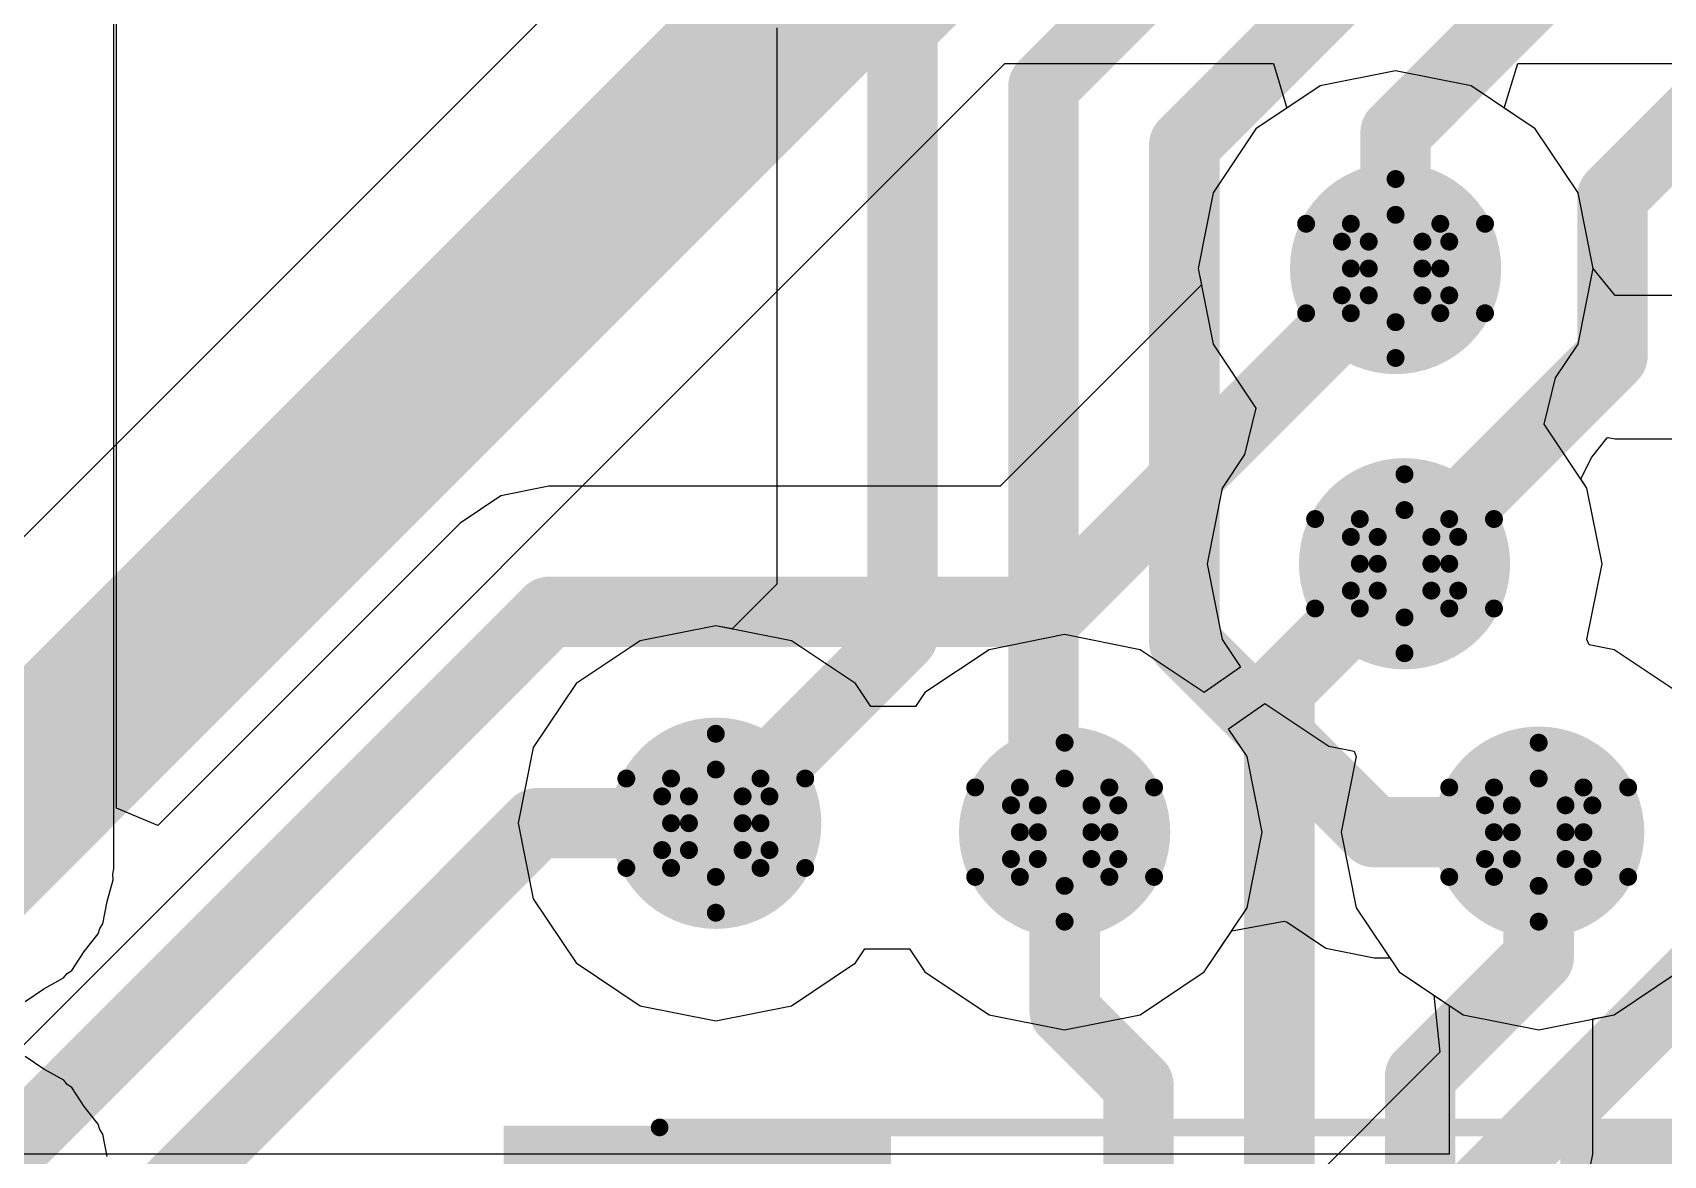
# Model space of a CAD drawing. Header units: millimetres. Extents: x 5 to 399, y 5 to 287.
# Drawn here: x 207.874 to 212.505, y 126.827 to 130.015 of the extents above; entities that cross this region are included whole.
import ezdxf

# ---------------------------------------------------------------- set-up
doc = ezdxf.new("R2010")
doc.units = ezdxf.units.MM
for name, color, linetype in [('BottomLayer', 5, 'Continuous'), ('DrillDrawing', 1, 'Continuous'), ('DrillGuide', 244, 'Continuous'), ('MidLayer1', 16, 'Continuous'), ('MidLayer2', 76, 'Continuous'), ('MultiLayer', 9, 'Continuous'), ('TopLayer', 1, 'Continuous'), ('TopOverlay', 2, 'Continuous'), ('TopPaste', 8, 'Continuous'), ('TopSolder', 216, 'Continuous'), ('ViaHoleLayer', 16, 'Continuous')]:
    doc.layers.add(name, color=color, linetype=linetype)

# ---------------------------------------------------------------- blocks, each defined once
blk = doc.blocks.new('1210_L_8')
at = {"layer": 'TopLayer'}
for points in [[(-1, -1.25), (-1, 1.25), (-2, -1.25), (-2, 1.25)], [(2, -1.25), (2, 1.25), (1, -1.25), (1, 1.25)]]:
    blk.add_solid(points, dxfattribs=at)
at = {"layer": 'TopOverlay', "const_width": 0.05}
for points in [[(-1.6073, 1.2954), (1.6076, 1.2954)], [(-1.6073, -1.2954), (-1.6073, 1.2954)], [(1.6076, -1.2954), (1.6076, 1.2954)], [(-1.6073, -1.2954), (1.6076, -1.2954)]]:
    blk.add_lwpolyline(points, dxfattribs=at)
at = {"layer": 'TopOverlay', "const_width": 0.025}
for points in [[(-1.6198, 1.2954, 1), (-1.5948, 1.2954, 1)], [(-1.6198, 1.2954, 1), (-1.5948, 1.2954, 1)], [(1.5951, 1.2954, 1), (1.6201, 1.2954, 1)], [(1.5951, 1.2954, 1), (1.6201, 1.2954, 1)], [(-1.6198, -1.2954, 1), (-1.5948, -1.2954, 1)], [(-1.6198, -1.2954, 1), (-1.5948, -1.2954, 1)], [(1.5951, -1.2954, 1), (1.6201, -1.2954, 1)], [(1.5951, -1.2954, 1), (1.6201, -1.2954, 1)]]:
    blk.add_lwpolyline(points, format="xyb", close=True, dxfattribs=at)
at = {"layer": 'TopPaste'}
for points in [[(-1, -1.25), (-1, 1.25), (-2, -1.25), (-2, 1.25)], [(2, -1.25), (2, 1.25), (1, -1.25), (1, 1.25)]]:
    blk.add_solid(points, dxfattribs=at)
at = {"layer": 'TopSolder'}
for points in [[(-0.95, -1.3), (-0.95, 1.3), (-2.05, -1.3), (-2.05, 1.3)], [(2.05, -1.3), (2.05, 1.3), (0.95, -1.3), (0.95, 1.3)]]:
    blk.add_solid(points, dxfattribs=at)

msp = doc.modelspace()

# ---------------------------------------------------------------- linework, layer by layer
at = {"layer": 'BottomLayer'}
for p, q in [((208.1048, 127.6407), (208.1048, 136.8772)), ((209.9879, 130.0278), (209.9879, 128.4484)), ((209.9879, 128.4484), (209.8612, 128.3217)), ((209.8144, 128.331), (209.5998, 128.2883)), ((209.8612, 128.3217), (209.8144, 128.331)), ((209.5998, 128.2883), (209.4179, 128.1667)), ((209.4179, 128.1667), (209.2963, 127.9848)), ((209.2963, 127.9848), (209.2536, 127.7702)), ((209.2536, 127.7702), (209.2963, 127.5556)), ((208.1018, 127.6253), (208.1048, 127.6407)), ((208.0863, 127.5477), (208.1036, 127.6098)), ((208.1036, 127.6098), (208.1018, 127.6253)), ((208.0738, 127.4846), (208.0863, 127.5477)), ((209.2963, 127.5556), (209.4179, 127.3737)), ((211.2794, 127.4648), (211.4284, 127.4919)), ((211.4284, 127.4919), (211.4366, 127.4889)), ((211.4366, 127.4889), (211.5471, 127.4151)), ((208.0211, 127.4058), (208.0608, 127.4565)), ((208.0608, 127.4565), (208.0651, 127.4716)), ((208.0651, 127.4716), (208.0738, 127.4846)), ((211.2015, 127.3483), (211.2794, 127.4648)), ((207.9854, 127.3523), (208.0211, 127.4058)), ((210.2109, 127.3737), (210.2377, 127.4138)), ((210.2377, 127.4138), (210.3647, 127.4138)), ((210.3647, 127.4138), (210.4085, 127.3483)), ((211.5471, 127.4151), (211.6837, 127.3879)), ((207.9723, 127.3436), (207.9854, 127.3523)), ((209.4179, 127.3737), (209.5998, 127.2521)), ((210.029, 127.2521), (210.2109, 127.3737)), ((210.4085, 127.3483), (210.5904, 127.2267)), ((211.0196, 127.2267), (211.2015, 127.3483)), ((211.6837, 127.3879), (211.7282, 127.3879)), ((211.7282, 127.3879), (211.7547, 127.3483)), ((211.7547, 127.3483), (211.8531, 127.2825)), ((207.9066, 127.2997), (207.9626, 127.3313)), ((207.9626, 127.3313), (207.9723, 127.3436)), ((207.853, 127.2639), (207.9066, 127.2997)), ((211.8531, 127.2825), (211.8705, 127.1202)), ((209.5998, 127.2521), (209.8144, 127.2094)), ((209.8144, 127.2094), (210.029, 127.2521)), ((210.5904, 127.2267), (210.805, 127.184)), ((210.805, 127.184), (211.0196, 127.2267)), ((211.8705, 127.1202), (209.5753, 124.8251)), ((207.9066, 127.0723), (207.853, 127.1081)), ((207.9627, 127.0407), (207.9066, 127.0723)), ((207.9723, 127.0284), (207.9627, 127.0407)), ((207.9854, 127.0197), (207.9723, 127.0284)), ((208.0211, 126.9661), (207.9854, 127.0197)), ((208.0608, 126.9155), (208.0211, 126.9661)), ((208.0651, 126.9004), (208.0608, 126.9155)), ((208.0738, 126.8874), (208.0651, 126.9004)), ((208.0863, 126.8242), (208.0738, 126.8874))]:
    msp.add_line(p, q, dxfattribs=at)
at = {"layer": 'BottomLayer', "const_width": 0.2}
for points in [[(210.3448, 130.0278), (211.7032, 131.3862)], [(210.7448, 129.8621), (211.8689, 130.9862)], [(211.1448, 129.6964), (212.0346, 130.5862)], [(211.7448, 129.7307), (212.2002, 130.1862)], [(210.3448, 128.3006), (210.3448, 130.0278)], [(210.7448, 127.805), (210.7448, 129.8621)], [(212.3608, 129.5504), (212.5966, 129.7862)], [(212.5966, 129.7862), (215.3795, 129.7862)], [(211.7448, 129.345), (211.7448, 129.7307)], [(211.1448, 128.2837), (211.1448, 129.6964)], [(212.3608, 129.0974), (212.3608, 129.5504)], [(211.7702, 128.5068), (212.3608, 129.0974)], [(209.8144, 127.7702), (210.3448, 128.3006)], [(211.1448, 128.2837), (211.6837, 127.7448)], [(210.7448, 127.805), (210.805, 127.7448)], [(211.6837, 127.7448), (212.1512, 127.7448)], [(209.7231, 124.4682), (212.7608, 127.5059)]]:
    msp.add_lwpolyline(points, dxfattribs=at)
at = {"layer": 'BottomLayer'}
for points, const_width in [([(210.2948, 130.0278, 1), (210.3948, 130.0278, 1)], 0.1), ([(210.2948, 130.0278, 1), (210.3948, 130.0278, 1)], 0.1), ([(210.6948, 129.8621, 1), (210.7948, 129.8621, 1)], 0.1), ([(210.6948, 129.8621, 1), (210.7948, 129.8621, 1)], 0.1), ([(212.5466, 129.7862, 1), (212.6466, 129.7862, 1)], 0.1), ([(212.5466, 129.7862, 1), (212.6466, 129.7862, 1)], 0.1), ([(211.6948, 129.7307, 1), (211.7948, 129.7307, 1)], 0.1), ([(211.6948, 129.7307, 1), (211.7948, 129.7307, 1)], 0.1), ([(211.0948, 129.6964, 1), (211.1948, 129.6964, 1)], 0.1), ([(211.0948, 129.6964, 1), (211.1948, 129.6964, 1)], 0.1), ([(211.5948, 129.345, 1), (211.8948, 129.345, 1)], 0.3), ([(212.3108, 129.5504, 1), (212.4108, 129.5504, 1)], 0.1), ([(212.3108, 129.5504, 1), (212.4108, 129.5504, 1)], 0.1), ([(211.6948, 129.345, 1), (211.7948, 129.345, 1)], 0.1), ([(212.3108, 129.0974, 1), (212.4108, 129.0974, 1)], 0.1), ([(212.3108, 129.0974, 1), (212.4108, 129.0974, 1)], 0.1), ([(211.6202, 128.5068, 1), (211.9202, 128.5068, 1)], 0.3), ([(211.7202, 128.5068, 1), (211.8202, 128.5068, 1)], 0.1), ([(210.2948, 128.3006, 1), (210.3948, 128.3006, 1)], 0.1), ([(210.2948, 128.3006, 1), (210.3948, 128.3006, 1)], 0.1), ([(211.0948, 128.2837, 1), (211.1948, 128.2837, 1)], 0.1), ([(211.0948, 128.2837, 1), (211.1948, 128.2837, 1)], 0.1), ([(209.6644, 127.7702, 1), (209.9644, 127.7702, 1)], 0.3), ([(210.655, 127.7448, 1), (210.955, 127.7448, 1)], 0.3), ([(212.0012, 127.7448, 1), (212.3012, 127.7448, 1)], 0.3), ([(210.6948, 127.805, 1), (210.7948, 127.805, 1)], 0.1), ([(210.6948, 127.805, 1), (210.7948, 127.805, 1)], 0.1), ([(209.7644, 127.7702, 1), (209.8644, 127.7702, 1)], 0.1), ([(210.755, 127.7448, 1), (210.855, 127.7448, 1)], 0.1), ([(211.6337, 127.7448, 1), (211.7337, 127.7448, 1)], 0.1), ([(211.6337, 127.7448, 1), (211.7337, 127.7448, 1)], 0.1), ([(212.1012, 127.7448, 1), (212.2012, 127.7448, 1)], 0.1)]:
    msp.add_lwpolyline(points, format="xyb", close=True, dxfattribs=dict(at, const_width=const_width))
at = {"layer": 'DrillDrawing', "const_width": 0.0508}
for points in [[(211.6178, 129.472), (211.7448, 129.599)], [(211.7448, 129.599), (211.8718, 129.472)], [(211.4908, 129.472), (211.6178, 129.345)], [(211.4908, 129.472), (211.6178, 129.472)], [(211.6686, 129.4212), (211.7448, 129.4974)], [(211.7448, 129.4974), (211.821, 129.4212)], [(211.8718, 129.472), (211.9988, 129.472)], [(211.8718, 129.345), (211.9988, 129.472)], [(211.5924, 129.4212), (211.6686, 129.345)], [(211.5924, 129.4212), (211.6686, 129.4212)], [(211.821, 129.4212), (211.8972, 129.4212)], [(211.821, 129.345), (211.8972, 129.4212)], [(211.4908, 129.218), (211.6178, 129.345)], [(211.5924, 129.2688), (211.6686, 129.345)], [(211.821, 129.345), (211.8972, 129.2688)], [(211.8718, 129.345), (211.9988, 129.218)], [(211.5924, 129.2688), (211.6686, 129.2688)], [(211.6686, 129.2688), (211.7448, 129.1926)], [(211.7448, 129.1926), (211.821, 129.2688)], [(211.821, 129.2688), (211.8972, 129.2688)], [(211.4908, 129.218), (211.6178, 129.218)], [(211.6178, 129.218), (211.7448, 129.091)], [(211.7448, 129.091), (211.8718, 129.218)], [(211.8718, 129.218), (211.9988, 129.218)], [(211.6432, 128.6338), (211.7702, 128.7608)], [(211.7702, 128.7608), (211.8972, 128.6338)], [(211.5162, 128.6338), (211.6432, 128.5068)], [(211.5162, 128.6338), (211.6432, 128.6338)], [(211.694, 128.583), (211.7702, 128.6592)], [(211.7702, 128.6592), (211.8464, 128.583)], [(211.8972, 128.6338), (212.0242, 128.6338)], [(211.8972, 128.5068), (212.0242, 128.6338)], [(211.6178, 128.583), (211.694, 128.5068)], [(211.6178, 128.583), (211.694, 128.583)], [(211.8464, 128.583), (211.9226, 128.583)], [(211.8464, 128.5068), (211.9226, 128.583)], [(211.5162, 128.3798), (211.6432, 128.5068)], [(211.6178, 128.4306), (211.694, 128.5068)], [(211.8464, 128.5068), (211.9226, 128.4306)], [(211.8972, 128.5068), (212.0242, 128.3798)], [(211.6178, 128.4306), (211.694, 128.4306)], [(211.694, 128.4306), (211.7702, 128.3544)], [(211.7702, 128.3544), (211.8464, 128.4306)], [(211.8464, 128.4306), (211.9226, 128.4306)], [(211.5162, 128.3798), (211.6432, 128.3798)], [(211.6432, 128.3798), (211.7702, 128.2528)], [(211.7702, 128.2528), (211.8972, 128.3798)], [(211.8972, 128.3798), (212.0242, 128.3798)], [(209.6874, 127.8972), (209.8144, 128.0242)], [(209.8144, 128.0242), (209.9414, 127.8972)], [(210.678, 127.8718), (210.805, 127.9988)], [(210.805, 127.9988), (210.932, 127.8718)], [(212.0242, 127.8718), (212.1512, 127.9988)], [(212.1512, 127.9988), (212.2782, 127.8718)], [(209.5604, 127.8972), (209.6874, 127.7702)], [(209.5604, 127.8972), (209.6874, 127.8972)], [(209.7382, 127.8464), (209.8144, 127.9226)], [(209.8144, 127.9226), (209.8906, 127.8464)], [(209.9414, 127.8972), (210.0684, 127.8972)], [(209.9414, 127.7702), (210.0684, 127.8972)], [(210.7288, 127.821), (210.805, 127.8972)], [(210.805, 127.8972), (210.8812, 127.821)], [(212.075, 127.821), (212.1512, 127.8972)], [(212.1512, 127.8972), (212.2274, 127.821)], [(209.662, 127.8464), (209.7382, 127.7702)], [(209.662, 127.8464), (209.7382, 127.8464)], [(209.8906, 127.8464), (209.9668, 127.8464)], [(209.8906, 127.7702), (209.9668, 127.8464)], [(210.551, 127.8718), (210.678, 127.7448)], [(210.551, 127.8718), (210.678, 127.8718)], [(210.932, 127.8718), (211.059, 127.8718)], [(210.932, 127.7448), (211.059, 127.8718)], [(211.8972, 127.8718), (212.0242, 127.7448)], [(211.8972, 127.8718), (212.0242, 127.8718)], [(212.2782, 127.8718), (212.4052, 127.8718)], [(212.2782, 127.7448), (212.4052, 127.8718)], [(210.6526, 127.821), (210.7288, 127.7448)], [(210.6526, 127.821), (210.7288, 127.821)], [(210.8812, 127.821), (210.9574, 127.821)], [(210.8812, 127.7448), (210.9574, 127.821)], [(211.9988, 127.821), (212.075, 127.7448)], [(211.9988, 127.821), (212.075, 127.821)], [(212.2274, 127.821), (212.3036, 127.821)], [(212.2274, 127.7448), (212.3036, 127.821)], [(209.5604, 127.6432), (209.6874, 127.7702)], [(209.662, 127.694), (209.7382, 127.7702)], [(209.8906, 127.7702), (209.9668, 127.694)], [(209.9414, 127.7702), (210.0684, 127.6432)], [(210.551, 127.6178), (210.678, 127.7448)], [(210.6526, 127.6686), (210.7288, 127.7448)], [(210.8812, 127.7448), (210.9574, 127.6686)], [(210.932, 127.7448), (211.059, 127.6178)], [(211.8972, 127.6178), (212.0242, 127.7448)], [(211.9988, 127.6686), (212.075, 127.7448)], [(212.2274, 127.7448), (212.3036, 127.6686)], [(212.2782, 127.7448), (212.4052, 127.6178)], [(209.662, 127.694), (209.7382, 127.694)], [(209.7382, 127.694), (209.8144, 127.6178)], [(209.8144, 127.6178), (209.8906, 127.694)], [(209.8906, 127.694), (209.9668, 127.694)], [(210.6526, 127.6686), (210.7288, 127.6686)], [(210.7288, 127.6686), (210.805, 127.5924)], [(210.805, 127.5924), (210.8812, 127.6686)], [(210.8812, 127.6686), (210.9574, 127.6686)], [(211.9988, 127.6686), (212.075, 127.6686)], [(212.075, 127.6686), (212.1512, 127.5924)], [(212.1512, 127.5924), (212.2274, 127.6686)], [(212.2274, 127.6686), (212.3036, 127.6686)], [(209.5604, 127.6432), (209.6874, 127.6432)], [(209.6874, 127.6432), (209.8144, 127.5162)], [(209.8144, 127.5162), (209.9414, 127.6432)], [(209.9414, 127.6432), (210.0684, 127.6432)], [(210.551, 127.6178), (210.678, 127.6178)], [(210.678, 127.6178), (210.805, 127.4908)], [(210.805, 127.4908), (210.932, 127.6178)], [(210.932, 127.6178), (211.059, 127.6178)], [(211.8972, 127.6178), (212.0242, 127.6178)], [(212.0242, 127.6178), (212.1512, 127.4908)], [(212.1512, 127.4908), (212.2782, 127.6178)], [(212.2782, 127.6178), (212.4052, 127.6178)]]:
    msp.add_lwpolyline(points, dxfattribs=at)
at = {"layer": 'DrillDrawing', "const_width": 0.0254}
for points in [[(211.7321, 129.599, 1), (211.7575, 129.599, 1)], [(211.7321, 129.599, 1), (211.7575, 129.599, 1)], [(211.4781, 129.472, 1), (211.5035, 129.472, 1)], [(211.4781, 129.472, 1), (211.5035, 129.472, 1)], [(211.6051, 129.472, 1), (211.6305, 129.472, 1)], [(211.6051, 129.472, 1), (211.6305, 129.472, 1)], [(211.7321, 129.4974, 1), (211.7575, 129.4974, 1)], [(211.7321, 129.4974, 1), (211.7575, 129.4974, 1)], [(211.8591, 129.472, 1), (211.8845, 129.472, 1)], [(211.8591, 129.472, 1), (211.8845, 129.472, 1)], [(211.9861, 129.472, 1), (212.0115, 129.472, 1)], [(211.9861, 129.472, 1), (212.0115, 129.472, 1)], [(211.5797, 129.4212, 1), (211.6051, 129.4212, 1)], [(211.5797, 129.4212, 1), (211.6051, 129.4212, 1)], [(211.6559, 129.4212, 1), (211.6813, 129.4212, 1)], [(211.6559, 129.4212, 1), (211.6813, 129.4212, 1)], [(211.8083, 129.4212, 1), (211.8337, 129.4212, 1)], [(211.8083, 129.4212, 1), (211.8337, 129.4212, 1)], [(211.8845, 129.4212, 1), (211.9099, 129.4212, 1)], [(211.8845, 129.4212, 1), (211.9099, 129.4212, 1)], [(211.6051, 129.345, 1), (211.6305, 129.345, 1)], [(211.6051, 129.345, 1), (211.6305, 129.345, 1)], [(211.6559, 129.345, 1), (211.6813, 129.345, 1)], [(211.6559, 129.345, 1), (211.6813, 129.345, 1)], [(211.8083, 129.345, 1), (211.8337, 129.345, 1)], [(211.8083, 129.345, 1), (211.8337, 129.345, 1)], [(211.8591, 129.345, 1), (211.8845, 129.345, 1)], [(211.8591, 129.345, 1), (211.8845, 129.345, 1)], [(211.5797, 129.2688, 1), (211.6051, 129.2688, 1)], [(211.5797, 129.2688, 1), (211.6051, 129.2688, 1)], [(211.6559, 129.2688, 1), (211.6813, 129.2688, 1)], [(211.6559, 129.2688, 1), (211.6813, 129.2688, 1)], [(211.8083, 129.2688, 1), (211.8337, 129.2688, 1)], [(211.8083, 129.2688, 1), (211.8337, 129.2688, 1)], [(211.8845, 129.2688, 1), (211.9099, 129.2688, 1)], [(211.8845, 129.2688, 1), (211.9099, 129.2688, 1)], [(211.4781, 129.218, 1), (211.5035, 129.218, 1)], [(211.4781, 129.218, 1), (211.5035, 129.218, 1)], [(211.6051, 129.218, 1), (211.6305, 129.218, 1)], [(211.6051, 129.218, 1), (211.6305, 129.218, 1)], [(211.7321, 129.1926, 1), (211.7575, 129.1926, 1)], [(211.7321, 129.1926, 1), (211.7575, 129.1926, 1)], [(211.8591, 129.218, 1), (211.8845, 129.218, 1)], [(211.8591, 129.218, 1), (211.8845, 129.218, 1)], [(211.9861, 129.218, 1), (212.0115, 129.218, 1)], [(211.9861, 129.218, 1), (212.0115, 129.218, 1)], [(211.7321, 129.091, 1), (211.7575, 129.091, 1)], [(211.7321, 129.091, 1), (211.7575, 129.091, 1)], [(211.7575, 128.7608, 1), (211.7829, 128.7608, 1)], [(211.7575, 128.7608, 1), (211.7829, 128.7608, 1)], [(211.5035, 128.6338, 1), (211.5289, 128.6338, 1)], [(211.5035, 128.6338, 1), (211.5289, 128.6338, 1)], [(211.6305, 128.6338, 1), (211.6559, 128.6338, 1)], [(211.6305, 128.6338, 1), (211.6559, 128.6338, 1)], [(211.7575, 128.6592, 1), (211.7829, 128.6592, 1)], [(211.7575, 128.6592, 1), (211.7829, 128.6592, 1)], [(211.8845, 128.6338, 1), (211.9099, 128.6338, 1)], [(211.8845, 128.6338, 1), (211.9099, 128.6338, 1)], [(212.0115, 128.6338, 1), (212.0369, 128.6338, 1)], [(212.0115, 128.6338, 1), (212.0369, 128.6338, 1)], [(211.6051, 128.583, 1), (211.6305, 128.583, 1)], [(211.6051, 128.583, 1), (211.6305, 128.583, 1)], [(211.6813, 128.583, 1), (211.7067, 128.583, 1)], [(211.6813, 128.583, 1), (211.7067, 128.583, 1)], [(211.8337, 128.583, 1), (211.8591, 128.583, 1)], [(211.8337, 128.583, 1), (211.8591, 128.583, 1)], [(211.9099, 128.583, 1), (211.9353, 128.583, 1)], [(211.9099, 128.583, 1), (211.9353, 128.583, 1)], [(211.6305, 128.5068, 1), (211.6559, 128.5068, 1)], [(211.6305, 128.5068, 1), (211.6559, 128.5068, 1)], [(211.6813, 128.5068, 1), (211.7067, 128.5068, 1)], [(211.6813, 128.5068, 1), (211.7067, 128.5068, 1)], [(211.8337, 128.5068, 1), (211.8591, 128.5068, 1)], [(211.8337, 128.5068, 1), (211.8591, 128.5068, 1)], [(211.8845, 128.5068, 1), (211.9099, 128.5068, 1)], [(211.8845, 128.5068, 1), (211.9099, 128.5068, 1)], [(211.6051, 128.4306, 1), (211.6305, 128.4306, 1)], [(211.6051, 128.4306, 1), (211.6305, 128.4306, 1)], [(211.6813, 128.4306, 1), (211.7067, 128.4306, 1)], [(211.6813, 128.4306, 1), (211.7067, 128.4306, 1)], [(211.8337, 128.4306, 1), (211.8591, 128.4306, 1)], [(211.8337, 128.4306, 1), (211.8591, 128.4306, 1)], [(211.9099, 128.4306, 1), (211.9353, 128.4306, 1)], [(211.9099, 128.4306, 1), (211.9353, 128.4306, 1)], [(211.5035, 128.3798, 1), (211.5289, 128.3798, 1)], [(211.5035, 128.3798, 1), (211.5289, 128.3798, 1)], [(211.6305, 128.3798, 1), (211.6559, 128.3798, 1)], [(211.6305, 128.3798, 1), (211.6559, 128.3798, 1)], [(211.7575, 128.3544, 1), (211.7829, 128.3544, 1)], [(211.7575, 128.3544, 1), (211.7829, 128.3544, 1)], [(211.8845, 128.3798, 1), (211.9099, 128.3798, 1)], [(211.8845, 128.3798, 1), (211.9099, 128.3798, 1)], [(212.0115, 128.3798, 1), (212.0369, 128.3798, 1)], [(212.0115, 128.3798, 1), (212.0369, 128.3798, 1)], [(211.7575, 128.2528, 1), (211.7829, 128.2528, 1)], [(211.7575, 128.2528, 1), (211.7829, 128.2528, 1)], [(209.8017, 128.0242, 1), (209.8271, 128.0242, 1)], [(209.8017, 128.0242, 1), (209.8271, 128.0242, 1)], [(210.7923, 127.9988, 1), (210.8177, 127.9988, 1)], [(210.7923, 127.9988, 1), (210.8177, 127.9988, 1)], [(212.1385, 127.9988, 1), (212.1639, 127.9988, 1)], [(212.1385, 127.9988, 1), (212.1639, 127.9988, 1)], [(209.5477, 127.8972, 1), (209.5731, 127.8972, 1)], [(209.5477, 127.8972, 1), (209.5731, 127.8972, 1)], [(209.6747, 127.8972, 1), (209.7001, 127.8972, 1)], [(209.6747, 127.8972, 1), (209.7001, 127.8972, 1)], [(209.8017, 127.9226, 1), (209.8271, 127.9226, 1)], [(209.8017, 127.9226, 1), (209.8271, 127.9226, 1)], [(209.9287, 127.8972, 1), (209.9541, 127.8972, 1)], [(209.9287, 127.8972, 1), (209.9541, 127.8972, 1)], [(210.0557, 127.8972, 1), (210.0811, 127.8972, 1)], [(210.0557, 127.8972, 1), (210.0811, 127.8972, 1)], [(210.7923, 127.8972, 1), (210.8177, 127.8972, 1)], [(210.7923, 127.8972, 1), (210.8177, 127.8972, 1)], [(212.1385, 127.8972, 1), (212.1639, 127.8972, 1)], [(212.1385, 127.8972, 1), (212.1639, 127.8972, 1)], [(209.6493, 127.8464, 1), (209.6747, 127.8464, 1)], [(209.6493, 127.8464, 1), (209.6747, 127.8464, 1)], [(209.7255, 127.8464, 1), (209.7509, 127.8464, 1)], [(209.7255, 127.8464, 1), (209.7509, 127.8464, 1)], [(209.8779, 127.8464, 1), (209.9033, 127.8464, 1)], [(209.8779, 127.8464, 1), (209.9033, 127.8464, 1)], [(209.9541, 127.8464, 1), (209.9795, 127.8464, 1)], [(209.9541, 127.8464, 1), (209.9795, 127.8464, 1)], [(210.5383, 127.8718, 1), (210.5637, 127.8718, 1)], [(210.5383, 127.8718, 1), (210.5637, 127.8718, 1)], [(210.6653, 127.8718, 1), (210.6907, 127.8718, 1)], [(210.6653, 127.8718, 1), (210.6907, 127.8718, 1)], [(210.9193, 127.8718, 1), (210.9447, 127.8718, 1)], [(210.9193, 127.8718, 1), (210.9447, 127.8718, 1)], [(211.0463, 127.8718, 1), (211.0717, 127.8718, 1)], [(211.0463, 127.8718, 1), (211.0717, 127.8718, 1)], [(211.8845, 127.8718, 1), (211.9099, 127.8718, 1)], [(211.8845, 127.8718, 1), (211.9099, 127.8718, 1)], [(212.0115, 127.8718, 1), (212.0369, 127.8718, 1)], [(212.0115, 127.8718, 1), (212.0369, 127.8718, 1)], [(212.2655, 127.8718, 1), (212.2909, 127.8718, 1)], [(212.2655, 127.8718, 1), (212.2909, 127.8718, 1)], [(212.3925, 127.8718, 1), (212.4179, 127.8718, 1)], [(212.3925, 127.8718, 1), (212.4179, 127.8718, 1)], [(210.6399, 127.821, 1), (210.6653, 127.821, 1)], [(210.6399, 127.821, 1), (210.6653, 127.821, 1)], [(210.7161, 127.821, 1), (210.7415, 127.821, 1)], [(210.7161, 127.821, 1), (210.7415, 127.821, 1)], [(210.8685, 127.821, 1), (210.8939, 127.821, 1)], [(210.8685, 127.821, 1), (210.8939, 127.821, 1)], [(210.9447, 127.821, 1), (210.9701, 127.821, 1)], [(210.9447, 127.821, 1), (210.9701, 127.821, 1)], [(211.9861, 127.821, 1), (212.0115, 127.821, 1)], [(211.9861, 127.821, 1), (212.0115, 127.821, 1)], [(212.0623, 127.821, 1), (212.0877, 127.821, 1)], [(212.0623, 127.821, 1), (212.0877, 127.821, 1)], [(212.2147, 127.821, 1), (212.2401, 127.821, 1)], [(212.2147, 127.821, 1), (212.2401, 127.821, 1)], [(212.2909, 127.821, 1), (212.3163, 127.821, 1)], [(212.2909, 127.821, 1), (212.3163, 127.821, 1)], [(209.6747, 127.7702, 1), (209.7001, 127.7702, 1)], [(209.6747, 127.7702, 1), (209.7001, 127.7702, 1)], [(209.7255, 127.7702, 1), (209.7509, 127.7702, 1)], [(209.7255, 127.7702, 1), (209.7509, 127.7702, 1)], [(209.8779, 127.7702, 1), (209.9033, 127.7702, 1)], [(209.8779, 127.7702, 1), (209.9033, 127.7702, 1)], [(209.9287, 127.7702, 1), (209.9541, 127.7702, 1)], [(209.9287, 127.7702, 1), (209.9541, 127.7702, 1)], [(210.6653, 127.7448, 1), (210.6907, 127.7448, 1)], [(210.6653, 127.7448, 1), (210.6907, 127.7448, 1)], [(210.7161, 127.7448, 1), (210.7415, 127.7448, 1)], [(210.7161, 127.7448, 1), (210.7415, 127.7448, 1)], [(210.8685, 127.7448, 1), (210.8939, 127.7448, 1)], [(210.8685, 127.7448, 1), (210.8939, 127.7448, 1)], [(210.9193, 127.7448, 1), (210.9447, 127.7448, 1)], [(210.9193, 127.7448, 1), (210.9447, 127.7448, 1)], [(212.0115, 127.7448, 1), (212.0369, 127.7448, 1)], [(212.0115, 127.7448, 1), (212.0369, 127.7448, 1)], [(212.0623, 127.7448, 1), (212.0877, 127.7448, 1)], [(212.0623, 127.7448, 1), (212.0877, 127.7448, 1)], [(212.2147, 127.7448, 1), (212.2401, 127.7448, 1)], [(212.2147, 127.7448, 1), (212.2401, 127.7448, 1)], [(212.2655, 127.7448, 1), (212.2909, 127.7448, 1)], [(212.2655, 127.7448, 1), (212.2909, 127.7448, 1)], [(209.6493, 127.694, 1), (209.6747, 127.694, 1)], [(209.6493, 127.694, 1), (209.6747, 127.694, 1)], [(209.7255, 127.694, 1), (209.7509, 127.694, 1)], [(209.7255, 127.694, 1), (209.7509, 127.694, 1)], [(209.8779, 127.694, 1), (209.9033, 127.694, 1)], [(209.8779, 127.694, 1), (209.9033, 127.694, 1)], [(209.9541, 127.694, 1), (209.9795, 127.694, 1)], [(209.9541, 127.694, 1), (209.9795, 127.694, 1)], [(210.6399, 127.6686, 1), (210.6653, 127.6686, 1)], [(210.6399, 127.6686, 1), (210.6653, 127.6686, 1)], [(210.7161, 127.6686, 1), (210.7415, 127.6686, 1)], [(210.7161, 127.6686, 1), (210.7415, 127.6686, 1)], [(210.8685, 127.6686, 1), (210.8939, 127.6686, 1)], [(210.8685, 127.6686, 1), (210.8939, 127.6686, 1)], [(210.9447, 127.6686, 1), (210.9701, 127.6686, 1)], [(210.9447, 127.6686, 1), (210.9701, 127.6686, 1)], [(211.9861, 127.6686, 1), (212.0115, 127.6686, 1)], [(211.9861, 127.6686, 1), (212.0115, 127.6686, 1)], [(212.0623, 127.6686, 1), (212.0877, 127.6686, 1)], [(212.0623, 127.6686, 1), (212.0877, 127.6686, 1)], [(212.2147, 127.6686, 1), (212.2401, 127.6686, 1)], [(212.2147, 127.6686, 1), (212.2401, 127.6686, 1)], [(212.2909, 127.6686, 1), (212.3163, 127.6686, 1)], [(212.2909, 127.6686, 1), (212.3163, 127.6686, 1)], [(209.5477, 127.6432, 1), (209.5731, 127.6432, 1)], [(209.5477, 127.6432, 1), (209.5731, 127.6432, 1)], [(209.6747, 127.6432, 1), (209.7001, 127.6432, 1)], [(209.6747, 127.6432, 1), (209.7001, 127.6432, 1)], [(209.8017, 127.6178, 1), (209.8271, 127.6178, 1)], [(209.8017, 127.6178, 1), (209.8271, 127.6178, 1)], [(209.9287, 127.6432, 1), (209.9541, 127.6432, 1)], [(209.9287, 127.6432, 1), (209.9541, 127.6432, 1)], [(210.0557, 127.6432, 1), (210.0811, 127.6432, 1)], [(210.0557, 127.6432, 1), (210.0811, 127.6432, 1)], [(210.5383, 127.6178, 1), (210.5637, 127.6178, 1)], [(210.5383, 127.6178, 1), (210.5637, 127.6178, 1)], [(210.6653, 127.6178, 1), (210.6907, 127.6178, 1)], [(210.6653, 127.6178, 1), (210.6907, 127.6178, 1)], [(210.9193, 127.6178, 1), (210.9447, 127.6178, 1)], [(210.9193, 127.6178, 1), (210.9447, 127.6178, 1)], [(211.0463, 127.6178, 1), (211.0717, 127.6178, 1)], [(211.0463, 127.6178, 1), (211.0717, 127.6178, 1)], [(211.8845, 127.6178, 1), (211.9099, 127.6178, 1)], [(211.8845, 127.6178, 1), (211.9099, 127.6178, 1)], [(212.0115, 127.6178, 1), (212.0369, 127.6178, 1)], [(212.0115, 127.6178, 1), (212.0369, 127.6178, 1)], [(212.2655, 127.6178, 1), (212.2909, 127.6178, 1)], [(212.2655, 127.6178, 1), (212.2909, 127.6178, 1)], [(212.3925, 127.6178, 1), (212.4179, 127.6178, 1)], [(212.3925, 127.6178, 1), (212.4179, 127.6178, 1)], [(210.7923, 127.5924, 1), (210.8177, 127.5924, 1)], [(210.7923, 127.5924, 1), (210.8177, 127.5924, 1)], [(212.1385, 127.5924, 1), (212.1639, 127.5924, 1)], [(212.1385, 127.5924, 1), (212.1639, 127.5924, 1)], [(209.8017, 127.5162, 1), (209.8271, 127.5162, 1)], [(209.8017, 127.5162, 1), (209.8271, 127.5162, 1)], [(210.7923, 127.4908, 1), (210.8177, 127.4908, 1)], [(210.7923, 127.4908, 1), (210.8177, 127.4908, 1)], [(212.1385, 127.4908, 1), (212.1639, 127.4908, 1)], [(212.1385, 127.4908, 1), (212.1639, 127.4908, 1)]]:
    msp.add_lwpolyline(points, format="xyb", close=True, dxfattribs=at)
at = {"layer": 'DrillGuide', "const_width": 0.125}
for points in [[(211.6823, 129.345, 1), (211.8073, 129.345, 1)], [(211.7077, 128.5068, 1), (211.8327, 128.5068, 1)], [(209.7519, 127.7702, 1), (209.8769, 127.7702, 1)], [(210.7425, 127.7448, 1), (210.8675, 127.7448, 1)], [(212.0887, 127.7448, 1), (212.2137, 127.7448, 1)]]:
    msp.add_lwpolyline(points, format="xyb", close=True, dxfattribs=at)
at = {"layer": 'MidLayer1'}
for p, q in [((211.7448, 129.9058), (211.5302, 129.8631)), ((211.9594, 129.8631), (211.7448, 129.9058)), ((211.5302, 129.8631), (211.3483, 129.7415)), ((212.1413, 129.7415), (211.9594, 129.8631)), ((211.3483, 129.7415), (211.2267, 129.5596)), ((212.2629, 129.5596), (212.1413, 129.7415)), ((211.2267, 129.5596), (211.184, 129.345)), ((212.3056, 129.345), (212.2629, 129.5596)), ((211.184, 129.345), (211.2267, 129.1304)), ((212.3681, 129.2688), (212.3056, 129.345)), ((213.1027, 129.2688), (212.3681, 129.2688)), ((211.2267, 129.1304), (211.3483, 128.9485)), ((211.3483, 128.9485), (211.3161, 128.8172)), ((212.3017, 128.8098), (212.3453, 128.8646)), ((212.3453, 128.8646), (212.3483, 128.8649)), ((212.3483, 128.8649), (212.3681, 128.861)), ((212.3681, 128.861), (213.1027, 128.861)), ((211.3161, 128.8172), (211.2521, 128.7214)), ((212.2708, 128.7476), (212.3017, 128.8098)), ((212.2883, 128.7214), (212.2708, 128.7476)), ((211.2521, 128.7214), (211.2094, 128.5068)), ((212.331, 128.5068), (212.2883, 128.7214)), ((211.2094, 128.5068), (211.2521, 128.2922)), ((212.2883, 128.2922), (212.331, 128.5068)), ((209.8144, 128.331), (209.5998, 128.2883)), ((210.029, 128.2883), (209.8144, 128.331)), ((209.5998, 128.2883), (209.4179, 128.1667)), ((210.2109, 128.1667), (210.029, 128.2883)), ((210.805, 128.3056), (210.5904, 128.2629)), ((211.0196, 128.2629), (210.805, 128.3056)), ((211.2521, 128.2922), (211.3037, 128.215)), ((212.2946, 128.2771), (212.2883, 128.2922)), ((212.3658, 128.2629), (212.2946, 128.2771)), ((210.5904, 128.2629), (210.4085, 128.1413)), ((211.2015, 128.1413), (211.0196, 128.2629)), ((212.5477, 128.1413), (212.3658, 128.2629)), ((211.3047, 128.2135), (211.2015, 128.1413)), ((211.3037, 128.215), (211.3047, 128.2135)), ((209.4179, 128.1667), (209.2963, 127.9848)), ((210.2547, 128.1012), (210.2109, 128.1667)), ((210.4085, 128.1413), (210.3817, 128.1012)), ((210.3817, 128.1012), (210.2547, 128.1012)), ((211.2705, 128.0381), (211.3737, 128.1103)), ((211.3737, 128.1103), (211.5556, 127.9887)), ((211.2715, 128.0366), (211.2705, 128.0381)), ((211.3231, 127.9594), (211.2715, 128.0366)), ((209.2963, 127.9848), (209.2536, 127.7702)), ((211.3658, 127.7448), (211.3231, 127.9594)), ((211.5556, 127.9887), (211.6268, 127.9745)), ((211.6331, 127.9594), (211.5904, 127.7448)), ((211.6268, 127.9745), (211.6331, 127.9594)), ((209.2536, 127.7702), (209.2963, 127.5556)), ((211.3231, 127.5302), (211.3658, 127.7448)), ((211.5904, 127.7448), (211.6331, 127.5302)), ((209.2963, 127.5556), (209.4179, 127.3737)), ((211.2015, 127.3483), (211.3231, 127.5302)), ((211.6331, 127.5302), (211.7547, 127.3483)), ((210.2109, 127.3737), (210.2377, 127.4138)), ((210.2377, 127.4138), (210.3647, 127.4138)), ((210.3647, 127.4138), (210.4085, 127.3483)), ((209.4179, 127.3737), (209.5998, 127.2521)), ((210.029, 127.2521), (210.2109, 127.3737)), ((210.4085, 127.3483), (210.5904, 127.2267)), ((211.0196, 127.2267), (211.2015, 127.3483)), ((211.7547, 127.3483), (211.8972, 127.253)), ((212.3658, 127.2267), (212.5477, 127.3483)), ((209.5998, 127.2521), (209.8144, 127.2094)), ((209.8144, 127.2094), (210.029, 127.2521)), ((210.5904, 127.2267), (210.805, 127.184)), ((210.805, 127.184), (211.0196, 127.2267)), ((211.8972, 127.253), (211.8972, 126.8304)), ((212.305, 127.2146), (212.3658, 127.2267)), ((212.305, 126.8304), (212.305, 127.2146)), ((211.8972, 126.8304), (207.7568, 126.8304)), ((212.274, 126.6743), (212.305, 126.8304))]:
    msp.add_line(p, q, dxfattribs=at)
at = {"layer": 'MidLayer1', "const_width": 0.3}
for points in [[(211.5948, 129.345, 1), (211.8948, 129.345, 1)], [(211.6202, 128.5068, 1), (211.9202, 128.5068, 1)], [(209.6644, 127.7702, 1), (209.9644, 127.7702, 1)], [(210.655, 127.7448, 1), (210.955, 127.7448, 1)], [(212.0012, 127.7448, 1), (212.3012, 127.7448, 1)]]:
    msp.add_lwpolyline(points, format="xyb", close=True, dxfattribs=at)
at = {"layer": 'MidLayer2'}
for p, q in [((210.0635, 130.7977), (206.9424, 127.6766)), ((207.7255, 127.0177), (210.6352, 129.9274)), ((210.6352, 129.9274), (211.3979, 129.9274)), ((211.3979, 129.9274), (211.4364, 129.8004)), ((212.0532, 129.8004), (212.0917, 129.9274)), ((212.0917, 129.9274), (214.4956, 129.9274)), ((211.4364, 129.8004), (211.3483, 129.7415)), ((212.1413, 129.7415), (212.0532, 129.8004)), ((211.3483, 129.7415), (211.2267, 129.5596)), ((212.2629, 129.5596), (212.1413, 129.7415)), ((211.2267, 129.5596), (211.184, 129.345)), ((212.3056, 129.345), (212.2629, 129.5596)), ((211.184, 129.345), (211.2267, 129.1304)), ((212.2629, 129.1304), (212.3056, 129.345)), ((211.2267, 129.1304), (211.3483, 128.9485)), ((212.1989, 129.0346), (212.2629, 129.1304)), ((212.1667, 128.9033), (212.1989, 129.0346)), ((211.3483, 128.9485), (211.3161, 128.8172)), ((212.2883, 128.7214), (212.1667, 128.9033)), ((211.3161, 128.8172), (211.2521, 128.7214)), ((211.2521, 128.7214), (211.2094, 128.5068)), ((212.331, 128.5068), (212.2883, 128.7214)), ((211.2094, 128.5068), (211.2521, 128.2922)), ((212.2883, 128.2922), (212.331, 128.5068)), ((209.8144, 128.331), (209.5998, 128.2883)), ((210.029, 128.2883), (209.8144, 128.331)), ((209.5998, 128.2883), (209.4179, 128.1667)), ((210.2109, 128.1667), (210.029, 128.2883)), ((210.805, 128.3056), (210.5904, 128.2629)), ((211.0196, 128.2629), (210.805, 128.3056)), ((211.2521, 128.2922), (211.3037, 128.215)), ((212.2946, 128.2771), (212.2883, 128.2922)), ((212.3658, 128.2629), (212.2946, 128.2771)), ((210.5904, 128.2629), (210.4085, 128.1413)), ((211.2015, 128.1413), (211.0196, 128.2629)), ((212.5477, 128.1413), (212.3658, 128.2629)), ((211.3047, 128.2135), (211.2015, 128.1413)), ((211.3037, 128.215), (211.3047, 128.2135)), ((209.4179, 128.1667), (209.2963, 127.9848)), ((210.2547, 128.1012), (210.2109, 128.1667)), ((210.4085, 128.1413), (210.3817, 128.1012)), ((210.3817, 128.1012), (210.2547, 128.1012)), ((211.2705, 128.0381), (211.3737, 128.1103)), ((211.3737, 128.1103), (211.5556, 127.9887)), ((211.2715, 128.0366), (211.2705, 128.0381)), ((211.3231, 127.9594), (211.2715, 128.0366)), ((209.2963, 127.9848), (209.2536, 127.7702)), ((211.3658, 127.7448), (211.3231, 127.9594)), ((211.5556, 127.9887), (211.6268, 127.9745)), ((211.6331, 127.9594), (211.5904, 127.7448)), ((211.6268, 127.9745), (211.6331, 127.9594)), ((209.2536, 127.7702), (209.2963, 127.5556)), ((211.3231, 127.5302), (211.3658, 127.7448)), ((211.5904, 127.7448), (211.6331, 127.5302)), ((209.2963, 127.5556), (209.4179, 127.3737)), ((211.2015, 127.3483), (211.3231, 127.5302)), ((211.6331, 127.5302), (211.7547, 127.3483)), ((210.2109, 127.3737), (210.2377, 127.4138)), ((210.2377, 127.4138), (210.3647, 127.4138)), ((210.3647, 127.4138), (210.4085, 127.3483)), ((209.4179, 127.3737), (209.5998, 127.2521)), ((210.029, 127.2521), (210.2109, 127.3737)), ((210.4085, 127.3483), (210.5904, 127.2267)), ((211.0196, 127.2267), (211.2015, 127.3483)), ((211.7547, 127.3483), (211.9366, 127.2267)), ((212.3658, 127.2267), (212.5477, 127.3483)), ((209.5998, 127.2521), (209.8144, 127.2094)), ((209.8144, 127.2094), (210.029, 127.2521)), ((210.5904, 127.2267), (210.805, 127.184)), ((210.805, 127.184), (211.0196, 127.2267)), ((211.9366, 127.2267), (212.1512, 127.184)), ((212.1512, 127.184), (212.3658, 127.2267))]:
    msp.add_line(p, q, dxfattribs=at)
at = {"layer": 'MidLayer2', "const_width": 0.5}
msp.add_lwpolyline([(207.1982, 127.2114), (210.424, 130.4372)], dxfattribs=at)
at = {"layer": 'MidLayer2', "const_width": 0.3}
for points in [[(211.5948, 129.345, 1), (211.8948, 129.345, 1)], [(211.6202, 128.5068, 1), (211.9202, 128.5068, 1)], [(209.6644, 127.7702, 1), (209.9644, 127.7702, 1)], [(210.655, 127.7448, 1), (210.955, 127.7448, 1)], [(212.0012, 127.7448, 1), (212.3012, 127.7448, 1)]]:
    msp.add_lwpolyline(points, format="xyb", close=True, dxfattribs=at)
at = {"layer": 'MultiLayer', "const_width": 0.3}
for points in [[(211.5948, 129.345, 1), (211.8948, 129.345, 1)], [(211.6202, 128.5068, 1), (211.9202, 128.5068, 1)], [(209.6644, 127.7702, 1), (209.9644, 127.7702, 1)], [(210.655, 127.7448, 1), (210.955, 127.7448, 1)], [(212.0012, 127.7448, 1), (212.3012, 127.7448, 1)]]:
    msp.add_lwpolyline(points, format="xyb", close=True, dxfattribs=at)
at = {"layer": 'TopLayer'}
for p, q in [((208.1126, 127.8127), (208.1126, 135.7426)), ((211.7448, 129.9058), (211.5302, 129.8631)), ((211.9594, 129.8631), (211.7448, 129.9058)), ((211.5302, 129.8631), (211.3483, 129.7415)), ((212.1413, 129.7415), (211.9594, 129.8631)), ((211.3483, 129.7415), (211.2267, 129.5596)), ((212.2629, 129.5596), (212.1413, 129.7415)), ((211.2267, 129.5596), (211.184, 129.345)), ((212.3056, 129.345), (212.2629, 129.5596)), ((211.184, 129.345), (211.1933, 129.2982)), ((212.2629, 129.1304), (212.3056, 129.345)), ((211.1933, 129.2982), (210.6222, 128.7271)), ((212.1989, 129.0346), (212.2629, 129.1304)), ((212.1667, 128.9033), (212.1989, 129.0346)), ((212.2883, 128.7214), (212.1667, 128.9033)), ((209.2042, 128.6999), (209.0884, 128.6225)), ((209.3407, 128.7271), (209.2042, 128.6999)), ((210.6222, 128.7271), (209.3407, 128.7271)), ((212.331, 128.5068), (212.2883, 128.7214)), ((209.0884, 128.6225), (208.2299, 127.7641)), ((212.2883, 128.2922), (212.331, 128.5068)), ((212.2946, 128.2771), (212.2883, 128.2922)), ((212.3658, 128.2629), (212.2946, 128.2771)), ((212.5477, 128.1413), (212.3658, 128.2629)), ((208.2299, 127.7641), (208.1126, 127.8127))]:
    msp.add_line(p, q, dxfattribs=at)
for points, const_width in [([(211.5948, 129.345, 1), (211.8948, 129.345, 1)], 0.3), ([(211.6948, 129.345, 1), (211.7948, 129.345, 1)], 0.1), ([(211.6202, 128.5068, 1), (211.9202, 128.5068, 1)], 0.3), ([(211.7202, 128.5068, 1), (211.8202, 128.5068, 1)], 0.1), ([(209.2907, 128.3702, 1), (209.3907, 128.3702, 1)], 0.1), ([(209.2907, 128.3702, 1), (209.3907, 128.3702, 1)], 0.1), ([(210.72, 128.3702, 1), (210.82, 128.3702, 1)], 0.1), ([(210.72, 128.3702, 1), (210.82, 128.3702, 1)], 0.1), ([(211.3646, 128.1512, 1), (211.4646, 128.1512, 1)], 0.1), ([(211.3646, 128.1512, 1), (211.4646, 128.1512, 1)], 0.1), ([(209.6644, 127.7702, 1), (209.9644, 127.7702, 1)], 0.3), ([(210.655, 127.7448, 1), (210.955, 127.7448, 1)], 0.3), ([(212.0012, 127.7448, 1), (212.3012, 127.7448, 1)], 0.3), ([(209.2564, 127.7702, 1), (209.3564, 127.7702, 1)], 0.1), ([(209.2564, 127.7702, 1), (209.3564, 127.7702, 1)], 0.1), ([(209.7644, 127.7702, 1), (209.8644, 127.7702, 1)], 0.1), ([(210.755, 127.7448, 1), (210.855, 127.7448, 1)], 0.1), ([(212.1012, 127.7448, 1), (212.2012, 127.7448, 1)], 0.1), ([(212.1012, 127.3892, 1), (212.2012, 127.3892, 1)], 0.1), ([(212.1012, 127.3892, 1), (212.2012, 127.3892, 1)], 0.1), ([(210.755, 127.2368, 1), (210.855, 127.2368, 1)], 0.1), ([(210.755, 127.2368, 1), (210.855, 127.2368, 1)], 0.1), ([(210.9646, 127.0272, 1), (211.0646, 127.0272, 1)], 0.1), ([(210.9646, 127.0272, 1), (211.0646, 127.0272, 1)], 0.1), ([(211.7646, 127.0526, 1), (211.8646, 127.0526, 1)], 0.1), ([(211.7646, 127.0526, 1), (211.8646, 127.0526, 1)], 0.1)]:
    msp.add_lwpolyline(points, format="xyb", close=True, dxfattribs=dict(at, const_width=const_width))
at = {"layer": 'TopLayer', "const_width": 0.2}
for points in [[(210.77, 128.3702), (211.7448, 129.345)], [(211.4146, 128.1512), (211.7702, 128.5068)], [(207.7238, 126.7533), (209.3407, 128.3702)], [(209.3407, 128.3702), (210.77, 128.3702)], [(211.4146, 125.5573), (211.4146, 128.1512)], [(208.1238, 126.5876), (209.3064, 127.7702)], [(209.3064, 127.7702), (209.8144, 127.7702)], [(210.805, 127.2368), (210.805, 127.7448)], [(212.1512, 127.3892), (212.1512, 127.7448)], [(211.8146, 127.0526), (212.1512, 127.3892)], [(210.805, 127.2368), (211.0146, 127.0272)], [(211.0146, 125.723), (211.0146, 127.0272)], [(211.8146, 125.3916), (211.8146, 127.0526)]]:
    msp.add_lwpolyline(points, dxfattribs=at)
at = {"layer": 'ViaHoleLayer', "const_width": 0.125}
for points in [[(211.6823, 129.345, 1), (211.8073, 129.345, 1)], [(211.7077, 128.5068, 1), (211.8327, 128.5068, 1)], [(209.7519, 127.7702, 1), (209.8769, 127.7702, 1)], [(210.7425, 127.7448, 1), (210.8675, 127.7448, 1)], [(212.0887, 127.7448, 1), (212.2137, 127.7448, 1)]]:
    msp.add_lwpolyline(points, format="xyb", close=True, dxfattribs=at)

# ---------------------------------------------------------------- block references
at = {"rotation": 360}
msp.add_blockref('1210_L_8', (211.2622, 125.6112), dxfattribs=at)

doc.saveas('drawing.dxf')
